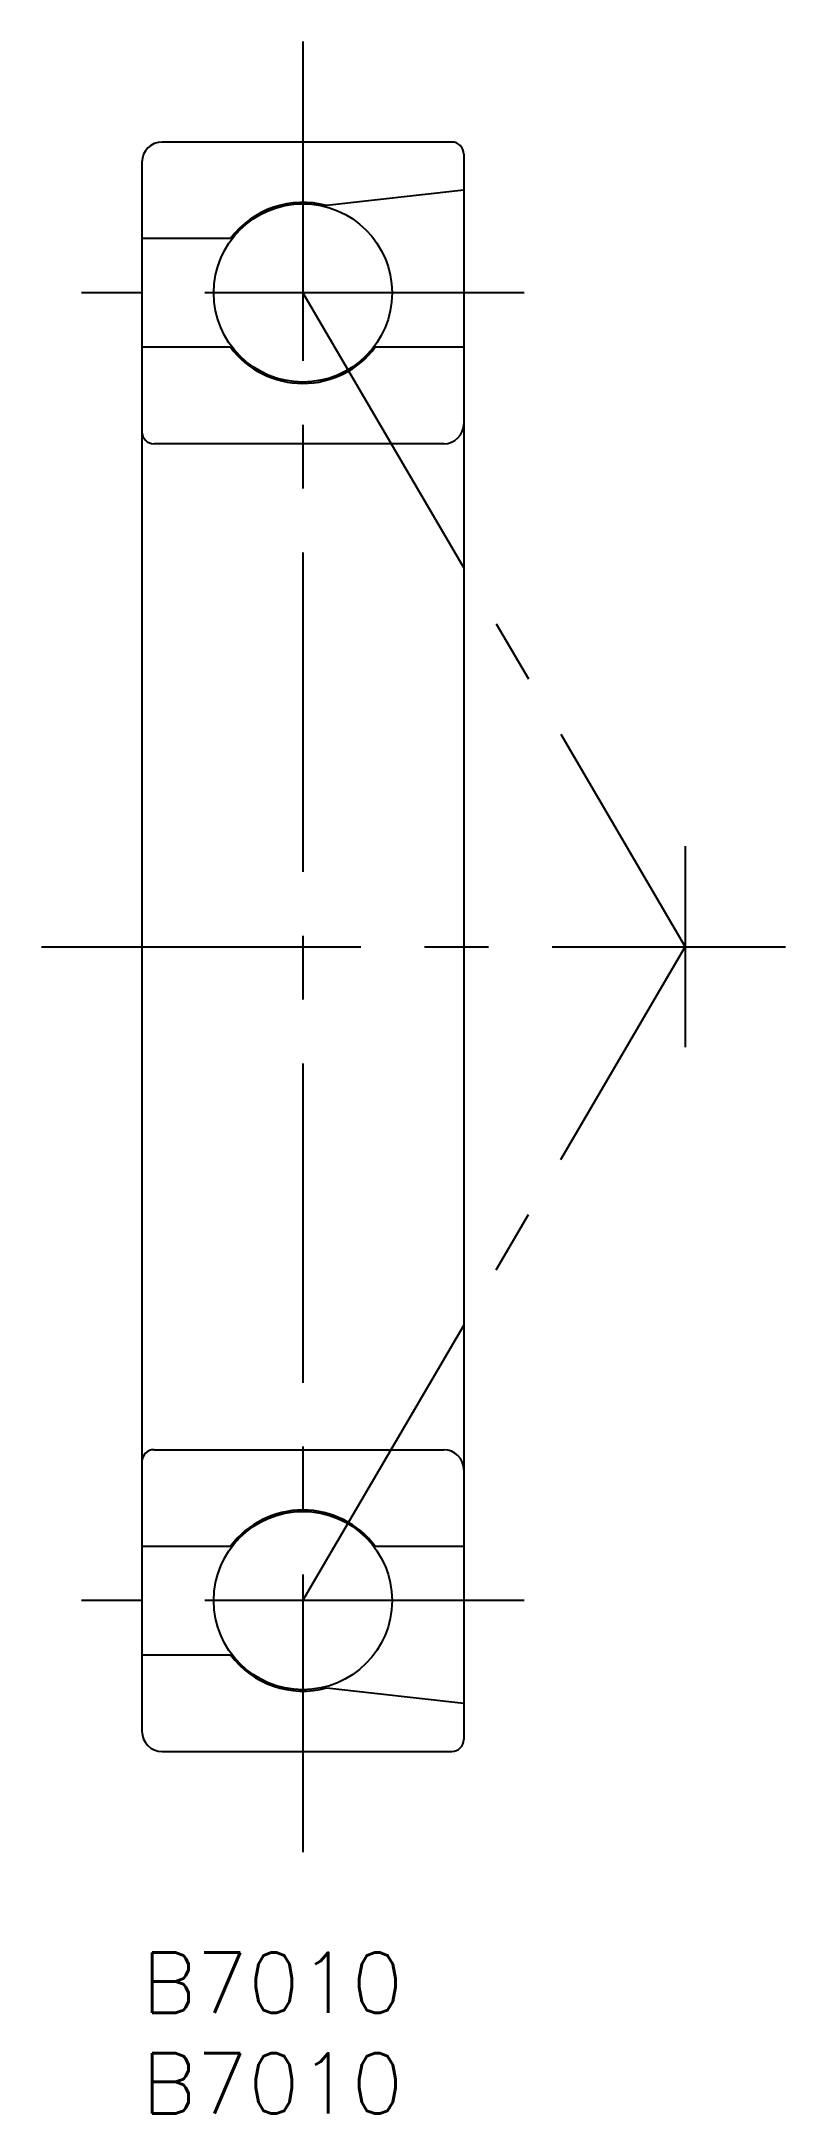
# Model space of a CAD drawing. Extents: x -5 to 32, y -8 to 95.
import ezdxf

# ---------------------------------------------------------------- set-up
doc = ezdxf.new("R2010")
doc.units = 0
doc.header["$LTSCALE"] = 0.5
doc.linetypes.add('CENTER', pattern=[50.8, 31.75, -6.35, 6.35, -6.35])
for name, color, linetype in [('MSM_CENTER', 1, 'CENTER'), ('MSM_CONTINUOUS', 7, 'CONTINUOUS'), ('MSM_PART_NUMBER', 7, 'CONTINUOUS')]:
    doc.layers.add(name, color=color, linetype=linetype)
doc.styles.get("Standard").update_dxf_attribs({"font": 'txt.shx', "height": 3, "bigfont": 'bigfont.shx'})

msp = doc.modelspace()

# ---------------------------------------------------------------- linework, layer by layer
at = {"layer": 'MSM_CENTER'}
for p, q in [((8, 95), (8, 5)), ((19, 82.5), (-3, 82.5)), ((8, 82.5), (27, 50)), ((27, 55), (27, 45)), ((-5, 50), (32, 50)), ((8, 17.5), (27, 50)), ((19, 17.5), (-3, 17.5))]:
    msp.add_line(p, q, dxfattribs=at)
at = {"layer": 'MSM_CONTINUOUS'}
for p, q in [((15.4, 90), (1, 90)), ((0, 89), (0, 11)), ((16, 89.4), (16, 10.6)), ((16, 87.601875), (9.187002, 86.840625)), ((4.4, 85.2), (0, 85.2)), ((4.4, 79.8), (0, 79.8)), ((16, 79.8), (11.6, 79.8)), ((15, 75), (0.6, 75)), ((0.6, 25), (15, 25)), ((0, 20.2), (4.4, 20.2)), ((11.6, 20.2), (16, 20.2)), ((0, 14.8), (4.4, 14.8)), ((9.187002, 13.159375), (16, 12.398125)), ((1, 10), (15.4, 10))]:
    msp.add_line(p, q, dxfattribs=at)
for centre in [(8, 82.5), (8, 17.5)]:
    msp.add_circle(centre, 4.4325, dxfattribs=at)
for centre, radius, start, end in [((1, 89), 1, 90, 180), ((15.4, 89.4), 0.6, 360, 90), ((8, 82.5), 4.5, 74.70562801, 143.13010235), ((8, 82.5), 4.5, 216.86989765, 323.13010235), ((0.6, 75.6), 0.6, 180, 270), ((15, 76), 1, 270, 0), ((0.6, 24.4), 0.6, 90, 180), ((15, 24), 1, 0, 90), ((8, 17.5), 4.5, 36.86989765, 143.13010235), ((8, 17.5), 4.5, 216.86989765, 285.29437199), ((1, 11), 1, 180, 270), ((15.4, 10.6), 0.6, 270, 0)]:
    msp.add_arc(centre, radius, start, end, dxfattribs=at)

# ---------------------------------------------------------------- texts
at = {"layer": 'MSM_PART_NUMBER'}
for p in [(0, -3), (0, -8)]:
    msp.add_text('B7010', height=3, dxfattribs=at).set_placement(p)

doc.saveas('drawing.dxf')
